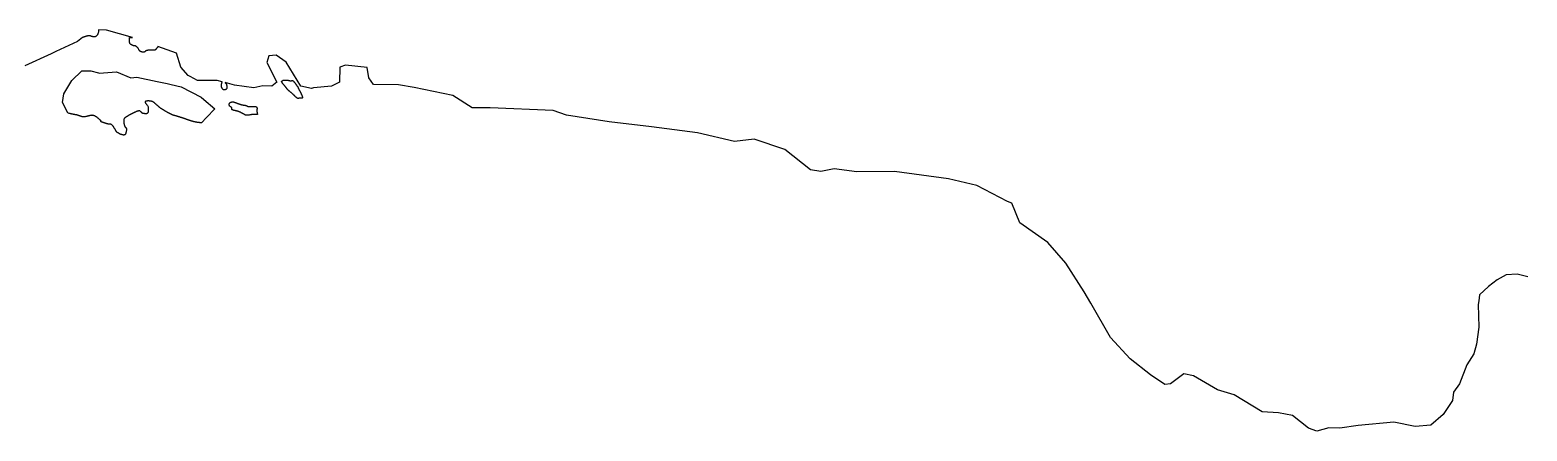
# Model space of a CAD drawing. Extents: x -312 to 667, y -1017 to 963.
# Drawn here: x -55.69 to -11.98, y -1016.95 to -1005.24 of the extents above; entities that cross this region are included whole.
import ezdxf

# ---------------------------------------------------------------- set-up
doc = ezdxf.new("R2010")
doc.units = 0
doc.header["$MEASUREMENT"] = 0
doc.layers.add('LINEAS_DE_MAPA', color=7, linetype='CONTINUOUS')

msp = doc.modelspace()

# ---------------------------------------------------------------- linework, layer by layer
at = {"layer": 'LINEAS_DE_MAPA', "color": 7}
for points in [[(-52.696, -1005.458), (-53.447, -1005.242), (-53.686, -1005.238), (-53.686, -1005.245), (-53.686, -1005.255), (-53.687, -1005.267), (-53.687, -1005.276), (-53.688, -1005.289), (-53.689, -1005.298), (-53.69, -1005.308), (-53.692, -1005.318), (-53.694, -1005.327), (-53.696, -1005.337), (-53.7, -1005.347), (-53.703, -1005.355), (-53.707, -1005.364), (-53.712, -1005.373), (-53.718, -1005.383), (-53.724, -1005.391), (-53.731, -1005.4), (-53.739, -1005.408), (-53.745, -1005.414), (-53.754, -1005.421), (-53.762, -1005.428), (-53.77, -1005.432), (-53.779, -1005.437), (-53.787, -1005.439), (-53.796, -1005.441), (-53.807, -1005.439), (-53.817, -1005.44), (-53.827, -1005.439), (-53.838, -1005.438), (-53.849, -1005.436), (-53.859, -1005.434), (-53.869, -1005.431), (-53.88, -1005.43), (-53.889, -1005.428), (-53.899, -1005.423), (-53.909, -1005.42), (-53.918, -1005.415), (-53.928, -1005.413), (-53.937, -1005.408), (-53.947, -1005.407), (-53.957, -1005.406), (-53.966, -1005.408), (-53.976, -1005.408), (-53.987, -1005.409), (-53.997, -1005.412), (-54.006, -1005.414), (-54.015, -1005.416), (-54.025, -1005.418), (-54.036, -1005.422), (-54.046, -1005.424), (-54.056, -1005.426), (-54.065, -1005.429), (-54.075, -1005.433), (-54.086, -1005.437), (-54.097, -1005.442), (-54.107, -1005.444), (-54.118, -1005.448), (-54.126, -1005.452), (-54.137, -1005.454), (-54.145, -1005.457), (-54.154, -1005.458), (-54.157, -1005.457), (-54.298, -1005.577), (-54.932, -1005.87), (-55.065, -1005.932), (-55.832, -1006.287)], [(-50.075, -1006.755), (-50.221, -1006.717), (-50.716, -1006.712), (-50.797, -1006.711), (-51.013, -1006.6), (-51.065, -1006.573), (-51.281, -1006.324), (-51.321, -1006.196), (-51.371, -1006.044), (-51.413, -1005.918), (-51.95, -1005.724), (-51.954, -1005.73), (-51.961, -1005.74), (-51.967, -1005.75), (-51.973, -1005.757), (-51.979, -1005.765), (-51.986, -1005.773), (-51.992, -1005.782), (-51.997, -1005.79), (-52.004, -1005.798), (-52.012, -1005.806), (-52.019, -1005.812), (-52.027, -1005.819), (-52.033, -1005.825), (-52.043, -1005.829), (-52.051, -1005.831), (-52.062, -1005.831), (-52.074, -1005.83), (-52.083, -1005.829), (-52.094, -1005.828), (-52.104, -1005.829), (-52.113, -1005.83), (-52.124, -1005.829), (-52.134, -1005.829), (-52.144, -1005.829), (-52.154, -1005.829), (-52.165, -1005.829), (-52.175, -1005.829), (-52.185, -1005.828), (-52.195, -1005.83), (-52.206, -1005.83), (-52.215, -1005.83), (-52.225, -1005.83), (-52.236, -1005.832), (-52.245, -1005.832), (-52.255, -1005.834), (-52.264, -1005.835), (-52.274, -1005.838), (-52.284, -1005.84), (-52.292, -1005.844), (-52.301, -1005.85), (-52.309, -1005.857), (-52.319, -1005.862), (-52.327, -1005.868), (-52.335, -1005.874), (-52.344, -1005.878), (-52.352, -1005.883), (-52.363, -1005.885), (-52.373, -1005.887), (-52.383, -1005.888), (-52.394, -1005.887), (-52.404, -1005.886), (-52.413, -1005.884), (-52.423, -1005.881), (-52.432, -1005.877), (-52.443, -1005.873), (-52.452, -1005.87), (-52.461, -1005.864), (-52.47, -1005.859), (-52.479, -1005.854), (-52.486, -1005.847), (-52.493, -1005.841), (-52.498, -1005.833), (-52.504, -1005.824), (-52.507, -1005.815), (-52.51, -1005.805), (-52.515, -1005.795), (-52.52, -1005.786), (-52.526, -1005.778), (-52.531, -1005.77), (-52.538, -1005.763), (-52.545, -1005.755), (-52.552, -1005.747), (-52.559, -1005.74), (-52.567, -1005.734), (-52.574, -1005.726), (-52.582, -1005.72), (-52.591, -1005.715), (-52.599, -1005.709), (-52.608, -1005.707), (-52.618, -1005.705), (-52.628, -1005.705), (-52.639, -1005.706), (-52.649, -1005.705), (-52.659, -1005.701), (-52.669, -1005.697), (-52.677, -1005.693), (-52.686, -1005.69), (-52.695, -1005.684), (-52.704, -1005.681), (-52.713, -1005.674), (-52.723, -1005.671), (-52.731, -1005.665), (-52.74, -1005.66), (-52.749, -1005.655), (-52.757, -1005.647), (-52.763, -1005.641), (-52.768, -1005.633), (-52.772, -1005.623), (-52.774, -1005.613), (-52.776, -1005.604), (-52.778, -1005.593), (-52.779, -1005.583), (-52.781, -1005.572), (-52.783, -1005.563), (-52.782, -1005.552), (-52.783, -1005.542), (-52.783, -1005.532), (-52.783, -1005.522), (-52.782, -1005.512), (-52.781, -1005.502), (-52.782, -1005.493), (-52.781, -1005.483), (-52.781, -1005.471), (-52.78, -1005.464), (-52.772, -1005.462), (-52.761, -1005.462), (-52.752, -1005.462), (-52.742, -1005.462), (-52.732, -1005.46), (-52.721, -1005.46), (-52.711, -1005.459), (-52.702, -1005.458), (-52.696, -1005.458), (-53.447, -1005.242), (-53.686, -1005.238), (-53.686, -1005.245), (-53.686, -1005.255), (-53.687, -1005.267), (-53.687, -1005.276), (-53.688, -1005.289), (-53.689, -1005.298), (-53.69, -1005.308), (-53.692, -1005.318), (-53.694, -1005.327), (-53.696, -1005.337), (-53.7, -1005.347), (-53.703, -1005.355), (-53.707, -1005.364), (-53.712, -1005.373), (-53.718, -1005.383), (-53.724, -1005.391), (-53.731, -1005.4), (-53.739, -1005.408), (-53.745, -1005.414), (-53.754, -1005.421), (-53.762, -1005.428), (-53.77, -1005.432), (-53.779, -1005.437), (-53.787, -1005.439), (-53.796, -1005.441), (-53.807, -1005.439), (-53.817, -1005.44), (-53.827, -1005.439), (-53.838, -1005.438), (-53.849, -1005.436), (-53.859, -1005.434), (-53.869, -1005.431), (-53.88, -1005.43), (-53.889, -1005.428), (-53.899, -1005.423), (-53.909, -1005.42), (-53.918, -1005.415), (-53.928, -1005.413), (-53.937, -1005.408), (-53.947, -1005.407), (-53.957, -1005.406), (-53.966, -1005.408), (-53.976, -1005.408), (-53.987, -1005.409), (-53.997, -1005.412), (-54.006, -1005.414), (-54.015, -1005.416), (-54.025, -1005.418), (-54.036, -1005.422), (-54.046, -1005.424), (-54.056, -1005.426), (-54.065, -1005.429), (-54.075, -1005.433), (-54.086, -1005.437), (-54.097, -1005.442), (-54.107, -1005.444), (-54.118, -1005.448), (-54.126, -1005.452), (-54.137, -1005.454), (-54.145, -1005.457), (-54.154, -1005.458), (-54.157, -1005.457), (-54.298, -1005.577), (-54.932, -1005.87), (-55.065, -1005.932), (-55.832, -1006.287)], [(-11.958, -1012.446), (-12.269, -1012.367), (-12.592, -1012.386), (-12.856, -1012.532), (-13.105, -1012.732), (-13.368, -1012.977), (-13.391, -1013.152), (-13.405, -1013.258), (-13.393, -1013.92), (-13.454, -1014.413), (-13.534, -1014.697), (-13.739, -1015.023), (-13.954, -1015.576), (-14.132, -1015.818), (-14.156, -1016.057), (-14.43, -1016.47), (-14.79, -1016.786), (-15.253, -1016.821), (-15.875, -1016.692), (-16.913, -1016.794), (-17.446, -1016.872), (-17.77, -1016.863), (-18.12, -1016.954), (-18.36, -1016.873), (-18.831, -1016.501), (-19.24, -1016.423), (-19.718, -1016.389), (-20.529, -1015.895), (-21.023, -1015.749), (-21.72, -1015.338), (-22.001, -1015.286), (-22.39, -1015.573), (-22.559, -1015.59), (-22.972, -1015.315), (-23.57, -1014.847), (-24.143, -1014.222), (-24.718, -1013.218), (-24.91, -1012.883), (-25.445, -1012.048), (-25.975, -1011.451), (-26.786, -1010.872), (-27.02, -1010.301), (-27.148, -1010.246), (-28.041, -1009.782), (-28.874, -1009.583), (-30.451, -1009.368), (-31.547, -1009.385), (-32.21, -1009.297), (-32.601, -1009.373), (-32.898, -1009.322), (-33.652, -1008.728), (-34.542, -1008.432), (-35.116, -1008.496), (-36.202, -1008.246), (-37.54, -1008.069), (-38.779, -1007.918), (-40.019, -1007.725), (-40.415, -1007.592), (-42.256, -1007.518), (-42.777, -1007.513), (-43.344, -1007.154), (-44.471, -1006.919), (-44.923, -1006.84), (-45.653, -1006.836), (-45.796, -1006.641), (-45.843, -1006.332), (-46.476, -1006.271), (-46.644, -1006.33), (-46.651, -1006.767), (-46.888, -1006.881), (-47.407, -1006.932), (-47.463, -1006.946), (-47.774, -1006.88), (-48.206, -1006.184), (-48.503, -1005.976), (-48.714, -1005.993), (-48.767, -1006.191), (-48.478, -1006.763), (-48.63, -1006.878), (-48.884, -1006.867), (-49.149, -1006.927), (-49.713, -1006.851), (-49.992, -1006.777), (-49.984, -1006.784), (-49.976, -1006.792), (-49.968, -1006.799), (-49.963, -1006.806), (-49.957, -1006.813), (-49.953, -1006.823), (-49.951, -1006.832), (-49.947, -1006.841), (-49.945, -1006.852), (-49.942, -1006.862), (-49.941, -1006.873), (-49.94, -1006.885), (-49.939, -1006.896), (-49.939, -1006.906), (-49.939, -1006.917), (-49.94, -1006.927), (-49.941, -1006.936), (-49.943, -1006.946), (-49.945, -1006.954), (-49.949, -1006.962), (-49.956, -1006.97), (-49.963, -1006.975), (-49.974, -1006.979), (-49.984, -1006.983), (-49.997, -1006.986), (-50.006, -1006.988), (-50.017, -1006.99), (-50.026, -1006.991), (-50.035, -1006.986), (-50.044, -1006.982), (-50.053, -1006.974), (-50.059, -1006.966), (-50.066, -1006.958), (-50.072, -1006.949), (-50.076, -1006.941), (-50.081, -1006.932), (-50.086, -1006.923), (-50.09, -1006.912), (-50.093, -1006.903), (-50.096, -1006.893), (-50.098, -1006.882), (-50.099, -1006.874), (-50.099, -1006.863), (-50.098, -1006.854), (-50.097, -1006.843), (-50.096, -1006.835), (-50.093, -1006.825), (-50.092, -1006.814), (-50.088, -1006.804), (-50.086, -1006.794), (-50.084, -1006.784), (-50.081, -1006.775), (-50.078, -1006.763), (-50.075, -1006.755), (-50.221, -1006.717), (-50.716, -1006.712), (-50.797, -1006.711), (-51.013, -1006.6), (-51.065, -1006.573), (-51.281, -1006.324), (-51.321, -1006.196), (-51.371, -1006.044), (-51.413, -1005.918), (-51.95, -1005.724), (-51.954, -1005.73), (-51.961, -1005.74), (-51.967, -1005.75), (-51.973, -1005.757), (-51.979, -1005.765), (-51.986, -1005.773), (-51.992, -1005.782), (-51.997, -1005.79), (-52.004, -1005.798), (-52.012, -1005.806), (-52.019, -1005.812), (-52.027, -1005.819), (-52.033, -1005.825), (-52.043, -1005.829), (-52.051, -1005.831), (-52.062, -1005.831), (-52.074, -1005.83), (-52.083, -1005.829), (-52.094, -1005.828), (-52.104, -1005.829), (-52.113, -1005.83), (-52.124, -1005.829), (-52.134, -1005.829), (-52.144, -1005.829), (-52.154, -1005.829), (-52.165, -1005.829), (-52.175, -1005.829), (-52.185, -1005.828), (-52.195, -1005.83), (-52.206, -1005.83), (-52.215, -1005.83), (-52.225, -1005.83), (-52.236, -1005.832), (-52.245, -1005.832), (-52.255, -1005.834), (-52.264, -1005.835), (-52.274, -1005.838), (-52.284, -1005.84), (-52.292, -1005.844), (-52.301, -1005.85), (-52.309, -1005.857), (-52.319, -1005.862), (-52.327, -1005.868), (-52.335, -1005.874), (-52.344, -1005.878), (-52.352, -1005.883), (-52.363, -1005.885), (-52.373, -1005.887), (-52.383, -1005.888), (-52.394, -1005.887), (-52.404, -1005.886), (-52.413, -1005.884), (-52.423, -1005.881), (-52.432, -1005.877), (-52.443, -1005.873), (-52.452, -1005.87), (-52.461, -1005.864), (-52.47, -1005.859), (-52.479, -1005.854), (-52.486, -1005.847), (-52.493, -1005.841), (-52.498, -1005.833), (-52.504, -1005.824), (-52.507, -1005.815), (-52.51, -1005.805), (-52.515, -1005.795), (-52.52, -1005.786), (-52.526, -1005.778), (-52.531, -1005.77), (-52.538, -1005.763), (-52.545, -1005.755), (-52.552, -1005.747), (-52.559, -1005.74), (-52.567, -1005.734), (-52.574, -1005.726), (-52.582, -1005.72), (-52.591, -1005.715), (-52.599, -1005.709), (-52.608, -1005.707), (-52.618, -1005.705), (-52.628, -1005.705), (-52.639, -1005.706), (-52.649, -1005.705), (-52.659, -1005.701), (-52.669, -1005.697), (-52.677, -1005.693), (-52.686, -1005.69), (-52.695, -1005.684), (-52.704, -1005.681), (-52.713, -1005.674), (-52.723, -1005.671), (-52.731, -1005.665), (-52.74, -1005.66), (-52.749, -1005.655), (-52.757, -1005.647), (-52.763, -1005.641), (-52.768, -1005.633), (-52.772, -1005.623), (-52.774, -1005.613), (-52.776, -1005.604), (-52.778, -1005.593), (-52.779, -1005.583), (-52.781, -1005.572), (-52.783, -1005.563), (-52.782, -1005.552), (-52.783, -1005.542), (-52.783, -1005.532), (-52.783, -1005.522), (-52.782, -1005.512), (-52.781, -1005.502), (-52.782, -1005.493), (-52.781, -1005.483), (-52.781, -1005.471), (-52.78, -1005.464), (-52.772, -1005.462), (-52.761, -1005.462), (-52.752, -1005.462), (-52.742, -1005.462), (-52.732, -1005.46), (-52.721, -1005.46), (-52.711, -1005.459), (-52.702, -1005.458), (-52.696, -1005.458)], [(-11.958, -1012.446), (-12.269, -1012.367), (-12.592, -1012.386), (-12.856, -1012.532), (-13.105, -1012.732), (-13.368, -1012.977), (-13.391, -1013.152), (-13.405, -1013.258), (-13.393, -1013.92), (-13.454, -1014.413), (-13.534, -1014.697), (-13.739, -1015.023), (-13.954, -1015.576), (-14.132, -1015.818), (-14.156, -1016.057), (-14.43, -1016.47), (-14.79, -1016.786), (-15.253, -1016.821), (-15.875, -1016.692), (-16.913, -1016.794), (-17.446, -1016.872), (-17.77, -1016.863), (-18.12, -1016.954), (-18.36, -1016.873), (-18.831, -1016.501), (-19.24, -1016.423), (-19.718, -1016.389), (-20.529, -1015.895), (-21.023, -1015.749), (-21.72, -1015.338), (-22.001, -1015.286), (-22.39, -1015.573), (-22.559, -1015.59), (-22.972, -1015.315), (-23.57, -1014.847), (-24.143, -1014.222), (-24.718, -1013.218), (-24.91, -1012.883), (-25.445, -1012.048), (-25.975, -1011.451), (-26.786, -1010.872), (-27.02, -1010.301), (-27.148, -1010.246), (-28.041, -1009.782), (-28.874, -1009.583), (-30.451, -1009.368), (-31.547, -1009.385), (-32.21, -1009.297), (-32.601, -1009.373), (-32.898, -1009.322), (-33.652, -1008.728), (-34.542, -1008.432), (-35.116, -1008.496), (-36.202, -1008.246), (-37.54, -1008.069), (-38.779, -1007.918), (-40.019, -1007.725), (-40.415, -1007.592), (-42.256, -1007.518), (-42.777, -1007.513), (-43.344, -1007.154), (-44.471, -1006.919), (-44.923, -1006.84), (-45.653, -1006.836), (-45.796, -1006.641), (-45.843, -1006.332), (-46.476, -1006.271), (-46.644, -1006.33), (-46.651, -1006.767), (-46.888, -1006.881), (-47.407, -1006.932), (-47.463, -1006.946), (-47.774, -1006.88), (-48.206, -1006.184), (-48.503, -1005.976), (-48.714, -1005.993), (-48.767, -1006.191), (-48.478, -1006.763), (-48.63, -1006.878), (-48.884, -1006.867), (-49.149, -1006.927), (-49.713, -1006.851), (-49.992, -1006.777), (-49.984, -1006.784), (-49.976, -1006.792), (-49.968, -1006.799), (-49.963, -1006.806), (-49.957, -1006.813), (-49.953, -1006.823), (-49.951, -1006.832), (-49.947, -1006.841), (-49.945, -1006.852), (-49.942, -1006.862), (-49.941, -1006.873), (-49.94, -1006.885), (-49.939, -1006.896), (-49.939, -1006.906), (-49.939, -1006.917), (-49.94, -1006.927), (-49.941, -1006.936), (-49.943, -1006.946), (-49.945, -1006.954), (-49.949, -1006.962), (-49.956, -1006.97), (-49.963, -1006.975), (-49.974, -1006.979), (-49.984, -1006.983), (-49.997, -1006.986), (-50.006, -1006.988), (-50.017, -1006.99), (-50.026, -1006.991), (-50.035, -1006.986), (-50.044, -1006.982), (-50.053, -1006.974), (-50.059, -1006.966), (-50.066, -1006.958), (-50.072, -1006.949), (-50.076, -1006.941), (-50.081, -1006.932), (-50.086, -1006.923), (-50.09, -1006.912), (-50.093, -1006.903), (-50.096, -1006.893), (-50.098, -1006.882), (-50.099, -1006.874), (-50.099, -1006.863), (-50.098, -1006.854), (-50.097, -1006.843), (-50.096, -1006.835), (-50.093, -1006.825), (-50.092, -1006.814), (-50.088, -1006.804), (-50.086, -1006.794), (-50.084, -1006.784), (-50.081, -1006.775), (-50.078, -1006.763), (-50.075, -1006.755)], [(-54.008, -1006.431), (-53.905, -1006.429), (-53.681, -1006.494), (-53.666, -1006.497), (-53.161, -1006.461), (-52.737, -1006.639), (-52.569, -1006.622), (-51.977, -1006.741), (-51.679, -1006.807), (-51.562, -1006.835), (-51.272, -1006.9), (-50.691, -1007.202), (-50.611, -1007.271), (-50.293, -1007.547), (-50.533, -1007.795), (-50.683, -1007.95), (-50.692, -1007.951), (-50.702, -1007.949), (-50.714, -1007.948), (-50.724, -1007.947), (-50.735, -1007.946), (-50.745, -1007.945), (-50.757, -1007.944), (-50.767, -1007.941), (-50.779, -1007.94), (-50.789, -1007.938), (-50.8, -1007.937), (-50.811, -1007.936), (-50.821, -1007.933), (-50.832, -1007.932), (-50.842, -1007.929), (-50.851, -1007.928), (-50.862, -1007.927), (-50.872, -1007.924), (-50.881, -1007.922), (-50.891, -1007.921), (-50.901, -1007.918), (-50.911, -1007.916), (-50.92, -1007.913), (-50.929, -1007.911), (-50.94, -1007.907), (-50.95, -1007.905), (-50.959, -1007.902), (-50.968, -1007.898), (-50.979, -1007.895), (-50.988, -1007.894), (-50.997, -1007.889), (-51.007, -1007.886), (-51.018, -1007.882), (-51.027, -1007.879), (-51.036, -1007.877), (-51.045, -1007.873), (-51.055, -1007.869), (-51.064, -1007.867), (-51.074, -1007.863), (-51.084, -1007.861), (-51.093, -1007.857), (-51.103, -1007.854), (-51.113, -1007.852), (-51.122, -1007.848), (-51.133, -1007.844), (-51.141, -1007.842), (-51.15, -1007.839), (-51.16, -1007.835), (-51.17, -1007.833), (-51.179, -1007.829), (-51.19, -1007.826), (-51.199, -1007.823), (-51.208, -1007.819), (-51.217, -1007.816), (-51.227, -1007.814), (-51.237, -1007.81), (-51.247, -1007.806), (-51.256, -1007.804), (-51.266, -1007.8), (-51.275, -1007.797), (-51.285, -1007.793), (-51.294, -1007.791), (-51.303, -1007.789), (-51.312, -1007.785), (-51.323, -1007.781), (-51.332, -1007.778), (-51.342, -1007.775), (-51.351, -1007.772), (-51.361, -1007.768), (-51.37, -1007.766), (-51.379, -1007.764), (-51.39, -1007.759), (-51.4, -1007.756), (-51.409, -1007.755), (-51.419, -1007.751), (-51.429, -1007.748), (-51.439, -1007.746), (-51.448, -1007.743), (-51.459, -1007.741), (-51.467, -1007.738), (-51.477, -1007.736), (-51.487, -1007.733), (-51.496, -1007.731), (-51.507, -1007.727), (-51.516, -1007.723), (-51.525, -1007.72), (-51.534, -1007.715), (-51.543, -1007.712), (-51.553, -1007.707), (-51.56, -1007.703), (-51.57, -1007.698), (-51.579, -1007.694), (-51.588, -1007.689), (-51.597, -1007.685), (-51.606, -1007.68), (-51.614, -1007.675), (-51.624, -1007.669), (-51.632, -1007.666), (-51.643, -1007.661), (-51.65, -1007.656), (-51.659, -1007.652), (-51.668, -1007.646), (-51.677, -1007.643), (-51.685, -1007.637), (-51.696, -1007.632), (-51.702, -1007.627), (-51.712, -1007.622), (-51.721, -1007.617), (-51.73, -1007.611), (-51.738, -1007.607), (-51.746, -1007.601), (-51.755, -1007.596), (-51.765, -1007.591), (-51.774, -1007.586), (-51.782, -1007.581), (-51.79, -1007.575), (-51.799, -1007.571), (-51.807, -1007.565), (-51.816, -1007.56), (-51.825, -1007.555), (-51.834, -1007.55), (-51.841, -1007.544), (-51.85, -1007.538), (-51.859, -1007.535), (-51.867, -1007.528), (-51.875, -1007.521), (-51.883, -1007.516), (-51.89, -1007.51), (-51.898, -1007.502), (-51.906, -1007.497), (-51.913, -1007.49), (-51.922, -1007.484), (-51.929, -1007.476), (-51.936, -1007.469), (-51.944, -1007.463), (-51.951, -1007.457), (-51.96, -1007.45), (-51.968, -1007.443), (-51.975, -1007.437), (-51.983, -1007.431), (-51.991, -1007.424), (-51.999, -1007.418), (-52.006, -1007.41), (-52.014, -1007.403), (-52.022, -1007.397), (-52.029, -1007.389), (-52.038, -1007.383), (-52.045, -1007.375), (-52.053, -1007.368), (-52.062, -1007.362), (-52.069, -1007.357), (-52.077, -1007.35), (-52.086, -1007.345), (-52.094, -1007.34), (-52.102, -1007.335), (-52.111, -1007.331), (-52.12, -1007.327), (-52.128, -1007.325), (-52.139, -1007.322), (-52.149, -1007.321), (-52.161, -1007.318), (-52.173, -1007.316), (-52.184, -1007.315), (-52.197, -1007.314), (-52.209, -1007.312), (-52.222, -1007.312), (-52.234, -1007.313), (-52.246, -1007.313), (-52.258, -1007.313), (-52.269, -1007.315), (-52.279, -1007.315), (-52.289, -1007.317), (-52.299, -1007.319), (-52.306, -1007.324), (-52.313, -1007.325), (-52.318, -1007.329), (-52.322, -1007.333), (-52.325, -1007.337), (-52.324, -1007.342), (-52.324, -1007.349), (-52.322, -1007.357), (-52.318, -1007.363), (-52.314, -1007.371), (-52.308, -1007.382), (-52.302, -1007.39), (-52.296, -1007.4), (-52.288, -1007.409), (-52.28, -1007.419), (-52.272, -1007.43), (-52.265, -1007.44), (-52.257, -1007.45), (-52.249, -1007.46), (-52.243, -1007.469), (-52.232, -1007.485), (-52.232, -1007.495), (-52.233, -1007.506), (-52.234, -1007.517), (-52.235, -1007.527), (-52.234, -1007.539), (-52.235, -1007.55), (-52.234, -1007.561), (-52.233, -1007.573), (-52.234, -1007.584), (-52.234, -1007.594), (-52.234, -1007.606), (-52.236, -1007.616), (-52.237, -1007.625), (-52.239, -1007.635), (-52.241, -1007.645), (-52.244, -1007.652), (-52.246, -1007.66), (-52.251, -1007.668), (-52.255, -1007.673), (-52.262, -1007.678), (-52.271, -1007.681), (-52.28, -1007.684), (-52.29, -1007.686), (-52.301, -1007.686), (-52.312, -1007.687), (-52.324, -1007.686), (-52.335, -1007.684), (-52.347, -1007.683), (-52.358, -1007.681), (-52.369, -1007.68), (-52.379, -1007.678), (-52.389, -1007.674), (-52.399, -1007.67), (-52.406, -1007.665), (-52.416, -1007.658), (-52.424, -1007.65), (-52.432, -1007.643), (-52.44, -1007.635), (-52.447, -1007.627), (-52.456, -1007.619), (-52.464, -1007.613), (-52.471, -1007.608), (-52.48, -1007.604), (-52.489, -1007.601), (-52.497, -1007.603), (-52.507, -1007.603), (-52.516, -1007.604), (-52.525, -1007.607), (-52.534, -1007.61), (-52.543, -1007.611), (-52.553, -1007.614), (-52.562, -1007.617), (-52.571, -1007.621), (-52.582, -1007.624), (-52.59, -1007.628), (-52.6, -1007.632), (-52.609, -1007.635), (-52.619, -1007.639), (-52.628, -1007.643), (-52.637, -1007.649), (-52.647, -1007.652), (-52.657, -1007.658), (-52.666, -1007.662), (-52.675, -1007.666), (-52.685, -1007.672), (-52.694, -1007.677), (-52.703, -1007.681), (-52.712, -1007.687), (-52.721, -1007.692), (-52.73, -1007.696), (-52.739, -1007.701), (-52.748, -1007.706), (-52.757, -1007.712), (-52.767, -1007.715), (-52.776, -1007.722), (-52.785, -1007.726), (-52.795, -1007.73), (-52.803, -1007.736), (-52.813, -1007.741), (-52.822, -1007.745), (-52.832, -1007.751), (-52.841, -1007.756), (-52.85, -1007.762), (-52.86, -1007.767), (-52.869, -1007.772), (-52.878, -1007.778), (-52.886, -1007.784), (-52.895, -1007.791), (-52.902, -1007.797), (-52.91, -1007.803), (-52.917, -1007.81), (-52.922, -1007.817), (-52.928, -1007.825), (-52.933, -1007.833), (-52.938, -1007.839), (-52.941, -1007.849), (-52.944, -1007.857), (-52.947, -1007.866), (-52.948, -1007.875), (-52.949, -1007.885), (-52.949, -1007.895), (-52.949, -1007.906), (-52.949, -1007.912), (-52.949, -1007.917), (-52.949, -1007.927), (-52.948, -1007.938), (-52.946, -1007.948), (-52.944, -1007.96), (-52.943, -1007.971), (-52.94, -1007.98), (-52.939, -1007.992), (-52.936, -1008.001), (-52.934, -1008.011), (-52.931, -1008.022), (-52.93, -1008.032), (-52.926, -1008.041), (-52.921, -1008.049), (-52.916, -1008.059), (-52.909, -1008.067), (-52.902, -1008.074), (-52.895, -1008.083), (-52.888, -1008.091), (-52.882, -1008.1), (-52.876, -1008.108), (-52.872, -1008.117), (-52.869, -1008.127), (-52.869, -1008.135), (-52.869, -1008.145), (-52.87, -1008.156), (-52.871, -1008.167), (-52.872, -1008.178), (-52.873, -1008.19), (-52.875, -1008.202), (-52.877, -1008.214), (-52.879, -1008.226), (-52.883, -1008.238), (-52.887, -1008.247), (-52.89, -1008.259), (-52.894, -1008.269), (-52.899, -1008.278), (-52.904, -1008.286), (-52.91, -1008.292), (-52.916, -1008.298), (-52.921, -1008.302), (-52.928, -1008.305), (-52.935, -1008.306), (-52.944, -1008.308), (-52.951, -1008.308), (-52.96, -1008.308), (-52.969, -1008.306), (-52.978, -1008.304), (-52.988, -1008.302), (-52.999, -1008.298), (-53.008, -1008.296), (-53.02, -1008.292), (-53.03, -1008.288), (-53.04, -1008.284), (-53.051, -1008.279), (-53.061, -1008.274), (-53.072, -1008.268), (-53.082, -1008.264), (-53.092, -1008.258), (-53.103, -1008.252), (-53.112, -1008.246), (-53.121, -1008.242), (-53.13, -1008.236), (-53.138, -1008.23), (-53.146, -1008.225), (-53.153, -1008.219), (-53.16, -1008.212), (-53.166, -1008.203), (-53.172, -1008.195), (-53.177, -1008.187), (-53.182, -1008.178), (-53.187, -1008.169), (-53.192, -1008.158), (-53.197, -1008.149), (-53.202, -1008.14), (-53.207, -1008.131), (-53.212, -1008.123), (-53.218, -1008.114), (-53.224, -1008.106), (-53.229, -1008.097), (-53.236, -1008.089), (-53.24, -1008.08), (-53.247, -1008.071), (-53.252, -1008.063), (-53.258, -1008.052), (-53.264, -1008.046), (-53.271, -1008.037), (-53.275, -1008.029), (-53.283, -1008.021), (-53.289, -1008.015), (-53.297, -1008.008), (-53.304, -1008.003), (-53.313, -1007.998), (-53.322, -1007.995), (-53.331, -1007.992), (-53.34, -1007.99), (-53.35, -1007.989), (-53.361, -1007.988), (-53.371, -1007.987), (-53.382, -1007.987), (-53.393, -1007.986), (-53.403, -1007.986), (-53.413, -1007.983), (-53.423, -1007.982), (-53.434, -1007.98), (-53.443, -1007.978), (-53.453, -1007.975), (-53.462, -1007.971), (-53.473, -1007.969), (-53.482, -1007.965), (-53.492, -1007.962), (-53.503, -1007.96), (-53.512, -1007.956), (-53.522, -1007.954), (-53.531, -1007.95), (-53.541, -1007.946), (-53.55, -1007.944), (-53.56, -1007.94), (-53.569, -1007.936), (-53.578, -1007.932), (-53.588, -1007.928), (-53.597, -1007.925), (-53.605, -1007.921), (-53.613, -1007.917), (-53.613, -1007.906), (-53.611, -1007.893), (-53.616, -1007.886), (-53.623, -1007.88), (-53.632, -1007.874), (-53.639, -1007.867), (-53.647, -1007.86), (-53.654, -1007.854), (-53.662, -1007.846), (-53.67, -1007.84), (-53.678, -1007.833), (-53.686, -1007.827), (-53.695, -1007.819), (-53.702, -1007.813), (-53.711, -1007.806), (-53.719, -1007.8), (-53.727, -1007.792), (-53.736, -1007.787), (-53.743, -1007.78), (-53.752, -1007.775), (-53.762, -1007.77), (-53.77, -1007.764), (-53.778, -1007.76), (-53.787, -1007.754), (-53.796, -1007.749), (-53.805, -1007.746), (-53.814, -1007.743), (-53.823, -1007.741), (-53.831, -1007.738), (-53.841, -1007.735), (-53.851, -1007.734), (-53.861, -1007.733), (-53.87, -1007.732), (-53.879, -1007.732), (-53.888, -1007.734), (-53.899, -1007.733), (-53.909, -1007.735), (-53.918, -1007.737), (-53.928, -1007.738), (-53.938, -1007.741), (-53.948, -1007.743), (-53.958, -1007.744), (-53.969, -1007.747), (-53.979, -1007.749), (-53.988, -1007.753), (-53.998, -1007.755), (-54.009, -1007.758), (-54.02, -1007.761), (-54.029, -1007.762), (-54.04, -1007.765), (-54.05, -1007.768), (-54.059, -1007.771), (-54.07, -1007.772), (-54.081, -1007.773), (-54.091, -1007.774), (-54.101, -1007.775), (-54.111, -1007.775), (-54.121, -1007.777), (-54.13, -1007.776), (-54.141, -1007.775), (-54.15, -1007.774), (-54.159, -1007.773), (-54.169, -1007.77), (-54.18, -1007.767), (-54.189, -1007.764), (-54.198, -1007.761), (-54.207, -1007.757), (-54.217, -1007.755), (-54.227, -1007.751), (-54.237, -1007.747), (-54.247, -1007.743), (-54.257, -1007.74), (-54.266, -1007.736), (-54.275, -1007.733), (-54.285, -1007.73), (-54.295, -1007.729), (-54.304, -1007.726), (-54.314, -1007.722), (-54.324, -1007.721), (-54.334, -1007.719), (-54.344, -1007.717), (-54.354, -1007.715), (-54.363, -1007.714), (-54.373, -1007.711), (-54.384, -1007.709), (-54.394, -1007.708), (-54.403, -1007.705), (-54.414, -1007.704), (-54.423, -1007.701), (-54.433, -1007.7), (-54.442, -1007.698), (-54.453, -1007.696), (-54.463, -1007.694), (-54.472, -1007.692), (-54.483, -1007.689), (-54.492, -1007.688), (-54.501, -1007.686), (-54.512, -1007.683), (-54.522, -1007.681), (-54.532, -1007.678), (-54.542, -1007.677), (-54.542, -1007.675), (-54.577, -1007.662), (-54.735, -1007.355), (-54.697, -1007.101), (-54.464, -1006.718), (-54.172, -1006.433), (-54.008, -1006.431)], [(-54.008, -1006.431), (-53.905, -1006.429), (-53.681, -1006.494), (-53.666, -1006.497), (-53.161, -1006.461), (-52.737, -1006.639), (-52.569, -1006.622), (-51.977, -1006.741), (-51.679, -1006.807), (-51.562, -1006.835), (-51.272, -1006.9), (-50.691, -1007.202), (-50.611, -1007.271), (-50.293, -1007.547), (-50.533, -1007.795), (-50.683, -1007.95), (-50.692, -1007.951), (-50.702, -1007.949), (-50.714, -1007.948), (-50.724, -1007.947), (-50.735, -1007.946), (-50.745, -1007.945), (-50.757, -1007.944), (-50.767, -1007.941), (-50.779, -1007.94), (-50.789, -1007.938), (-50.8, -1007.937), (-50.811, -1007.936), (-50.821, -1007.933), (-50.832, -1007.932), (-50.842, -1007.929), (-50.851, -1007.928), (-50.862, -1007.927), (-50.872, -1007.924), (-50.881, -1007.922), (-50.891, -1007.921), (-50.901, -1007.918), (-50.911, -1007.916), (-50.92, -1007.913), (-50.929, -1007.911), (-50.94, -1007.907), (-50.95, -1007.905), (-50.959, -1007.902), (-50.968, -1007.898), (-50.979, -1007.895), (-50.988, -1007.894), (-50.997, -1007.889), (-51.007, -1007.886), (-51.018, -1007.882), (-51.027, -1007.879), (-51.036, -1007.877), (-51.045, -1007.873), (-51.055, -1007.869), (-51.064, -1007.867), (-51.074, -1007.863), (-51.084, -1007.861), (-51.093, -1007.857), (-51.103, -1007.854), (-51.113, -1007.852), (-51.122, -1007.848), (-51.133, -1007.844), (-51.141, -1007.842), (-51.15, -1007.839), (-51.16, -1007.835), (-51.17, -1007.833), (-51.179, -1007.829), (-51.19, -1007.826), (-51.199, -1007.823), (-51.208, -1007.819), (-51.217, -1007.816), (-51.227, -1007.814), (-51.237, -1007.81), (-51.247, -1007.806), (-51.256, -1007.804), (-51.266, -1007.8), (-51.275, -1007.797), (-51.285, -1007.793), (-51.294, -1007.791), (-51.303, -1007.789), (-51.312, -1007.785), (-51.323, -1007.781), (-51.332, -1007.778), (-51.342, -1007.775), (-51.351, -1007.772), (-51.361, -1007.768), (-51.37, -1007.766), (-51.379, -1007.764), (-51.39, -1007.759), (-51.4, -1007.756), (-51.409, -1007.755), (-51.419, -1007.751), (-51.429, -1007.748), (-51.439, -1007.746), (-51.448, -1007.743), (-51.459, -1007.741), (-51.467, -1007.738), (-51.477, -1007.736), (-51.487, -1007.733), (-51.496, -1007.731), (-51.507, -1007.727), (-51.516, -1007.723), (-51.525, -1007.72), (-51.534, -1007.715), (-51.543, -1007.712), (-51.553, -1007.707), (-51.56, -1007.703), (-51.57, -1007.698), (-51.579, -1007.694), (-51.588, -1007.689), (-51.597, -1007.685), (-51.606, -1007.68), (-51.614, -1007.675), (-51.624, -1007.669), (-51.632, -1007.666), (-51.643, -1007.661), (-51.65, -1007.656), (-51.659, -1007.652), (-51.668, -1007.646), (-51.677, -1007.643), (-51.685, -1007.637), (-51.696, -1007.632), (-51.702, -1007.627), (-51.712, -1007.622), (-51.721, -1007.617), (-51.73, -1007.611), (-51.738, -1007.607), (-51.746, -1007.601), (-51.755, -1007.596), (-51.765, -1007.591), (-51.774, -1007.586), (-51.782, -1007.581), (-51.79, -1007.575), (-51.799, -1007.571), (-51.807, -1007.565), (-51.816, -1007.56), (-51.825, -1007.555), (-51.834, -1007.55), (-51.841, -1007.544), (-51.85, -1007.538), (-51.859, -1007.535), (-51.867, -1007.528), (-51.875, -1007.521), (-51.883, -1007.516), (-51.89, -1007.51), (-51.898, -1007.502), (-51.906, -1007.497), (-51.913, -1007.49), (-51.922, -1007.484), (-51.929, -1007.476), (-51.936, -1007.469), (-51.944, -1007.463), (-51.951, -1007.457), (-51.96, -1007.45), (-51.968, -1007.443), (-51.975, -1007.437), (-51.983, -1007.431), (-51.991, -1007.424), (-51.999, -1007.418), (-52.006, -1007.41), (-52.014, -1007.403), (-52.022, -1007.397), (-52.029, -1007.389), (-52.038, -1007.383), (-52.045, -1007.375), (-52.053, -1007.368), (-52.062, -1007.362), (-52.069, -1007.357), (-52.077, -1007.35), (-52.086, -1007.345), (-52.094, -1007.34), (-52.102, -1007.335), (-52.111, -1007.331), (-52.12, -1007.327), (-52.128, -1007.325), (-52.139, -1007.322), (-52.149, -1007.321), (-52.161, -1007.318), (-52.173, -1007.316), (-52.184, -1007.315), (-52.197, -1007.314), (-52.209, -1007.312), (-52.222, -1007.312), (-52.234, -1007.313), (-52.246, -1007.313), (-52.258, -1007.313), (-52.269, -1007.315), (-52.279, -1007.315), (-52.289, -1007.317), (-52.299, -1007.319), (-52.306, -1007.324), (-52.313, -1007.325), (-52.318, -1007.329), (-52.322, -1007.333), (-52.325, -1007.337), (-52.324, -1007.342), (-52.324, -1007.349), (-52.322, -1007.357), (-52.318, -1007.363), (-52.314, -1007.371), (-52.308, -1007.382), (-52.302, -1007.39), (-52.296, -1007.4), (-52.288, -1007.409), (-52.28, -1007.419), (-52.272, -1007.43), (-52.265, -1007.44), (-52.257, -1007.45), (-52.249, -1007.46), (-52.243, -1007.469), (-52.232, -1007.485), (-52.232, -1007.495), (-52.233, -1007.506), (-52.234, -1007.517), (-52.235, -1007.527), (-52.234, -1007.539), (-52.235, -1007.55), (-52.234, -1007.561), (-52.233, -1007.573), (-52.234, -1007.584), (-52.234, -1007.594), (-52.234, -1007.606), (-52.236, -1007.616), (-52.237, -1007.625), (-52.239, -1007.635), (-52.241, -1007.645), (-52.244, -1007.652), (-52.246, -1007.66), (-52.251, -1007.668), (-52.255, -1007.673), (-52.262, -1007.678), (-52.271, -1007.681), (-52.28, -1007.684), (-52.29, -1007.686), (-52.301, -1007.686), (-52.312, -1007.687), (-52.324, -1007.686), (-52.335, -1007.684), (-52.347, -1007.683), (-52.358, -1007.681), (-52.369, -1007.68), (-52.379, -1007.678), (-52.389, -1007.674), (-52.399, -1007.67), (-52.406, -1007.665), (-52.416, -1007.658), (-52.424, -1007.65), (-52.432, -1007.643), (-52.44, -1007.635), (-52.447, -1007.627), (-52.456, -1007.619), (-52.464, -1007.613), (-52.471, -1007.608), (-52.48, -1007.604), (-52.489, -1007.601), (-52.497, -1007.603), (-52.507, -1007.603), (-52.516, -1007.604), (-52.525, -1007.607), (-52.534, -1007.61), (-52.543, -1007.611), (-52.553, -1007.614), (-52.562, -1007.617), (-52.571, -1007.621), (-52.582, -1007.624), (-52.59, -1007.628), (-52.6, -1007.632), (-52.609, -1007.635), (-52.619, -1007.639), (-52.628, -1007.643), (-52.637, -1007.649), (-52.647, -1007.652), (-52.657, -1007.658), (-52.666, -1007.662), (-52.675, -1007.666), (-52.685, -1007.672), (-52.694, -1007.677), (-52.703, -1007.681), (-52.712, -1007.687), (-52.721, -1007.692), (-52.73, -1007.696), (-52.739, -1007.701), (-52.748, -1007.706), (-52.757, -1007.712), (-52.767, -1007.715), (-52.776, -1007.722), (-52.785, -1007.726), (-52.795, -1007.73), (-52.803, -1007.736), (-52.813, -1007.741), (-52.822, -1007.745), (-52.832, -1007.751), (-52.841, -1007.756), (-52.85, -1007.762), (-52.86, -1007.767), (-52.869, -1007.772), (-52.878, -1007.778), (-52.886, -1007.784), (-52.895, -1007.791), (-52.902, -1007.797), (-52.91, -1007.803), (-52.917, -1007.81), (-52.922, -1007.817), (-52.928, -1007.825), (-52.933, -1007.833), (-52.938, -1007.839), (-52.941, -1007.849), (-52.944, -1007.857), (-52.947, -1007.866), (-52.948, -1007.875), (-52.949, -1007.885), (-52.949, -1007.895), (-52.949, -1007.906), (-52.949, -1007.912), (-52.949, -1007.917), (-52.949, -1007.927), (-52.948, -1007.938), (-52.946, -1007.948), (-52.944, -1007.96), (-52.943, -1007.971), (-52.94, -1007.98), (-52.939, -1007.992), (-52.936, -1008.001), (-52.934, -1008.011), (-52.931, -1008.022), (-52.93, -1008.032), (-52.926, -1008.041), (-52.921, -1008.049), (-52.916, -1008.059), (-52.909, -1008.067), (-52.902, -1008.074), (-52.895, -1008.083), (-52.888, -1008.091), (-52.882, -1008.1), (-52.876, -1008.108), (-52.872, -1008.117), (-52.869, -1008.127), (-52.869, -1008.135), (-52.869, -1008.145), (-52.87, -1008.156), (-52.871, -1008.167), (-52.872, -1008.178), (-52.873, -1008.19), (-52.875, -1008.202), (-52.877, -1008.214), (-52.879, -1008.226), (-52.883, -1008.238), (-52.887, -1008.247), (-52.89, -1008.259), (-52.894, -1008.269), (-52.899, -1008.278), (-52.904, -1008.286), (-52.91, -1008.292), (-52.916, -1008.298), (-52.921, -1008.302), (-52.928, -1008.305), (-52.935, -1008.306), (-52.944, -1008.308), (-52.951, -1008.308), (-52.96, -1008.308), (-52.969, -1008.306), (-52.978, -1008.304), (-52.988, -1008.302), (-52.999, -1008.298), (-53.008, -1008.296), (-53.02, -1008.292), (-53.03, -1008.288), (-53.04, -1008.284), (-53.051, -1008.279), (-53.061, -1008.274), (-53.072, -1008.268), (-53.082, -1008.264), (-53.092, -1008.258), (-53.103, -1008.252), (-53.112, -1008.246), (-53.121, -1008.242), (-53.13, -1008.236), (-53.138, -1008.23), (-53.146, -1008.225), (-53.153, -1008.219), (-53.16, -1008.212), (-53.166, -1008.203), (-53.172, -1008.195), (-53.177, -1008.187), (-53.182, -1008.178), (-53.187, -1008.169), (-53.192, -1008.158), (-53.197, -1008.149), (-53.202, -1008.14), (-53.207, -1008.131), (-53.212, -1008.123), (-53.218, -1008.114), (-53.224, -1008.106), (-53.229, -1008.097), (-53.236, -1008.089), (-53.24, -1008.08), (-53.247, -1008.071), (-53.252, -1008.063), (-53.258, -1008.052), (-53.264, -1008.046), (-53.271, -1008.037), (-53.275, -1008.029), (-53.283, -1008.021), (-53.289, -1008.015), (-53.297, -1008.008), (-53.304, -1008.003), (-53.313, -1007.998), (-53.322, -1007.995), (-53.331, -1007.992), (-53.34, -1007.99), (-53.35, -1007.989), (-53.361, -1007.988), (-53.371, -1007.987), (-53.382, -1007.987), (-53.393, -1007.986), (-53.403, -1007.986), (-53.413, -1007.983), (-53.423, -1007.982), (-53.434, -1007.98), (-53.443, -1007.978), (-53.453, -1007.975), (-53.462, -1007.971), (-53.473, -1007.969), (-53.482, -1007.965), (-53.492, -1007.962), (-53.503, -1007.96), (-53.512, -1007.956), (-53.522, -1007.954), (-53.531, -1007.95), (-53.541, -1007.946), (-53.55, -1007.944), (-53.56, -1007.94), (-53.569, -1007.936), (-53.578, -1007.932), (-53.588, -1007.928), (-53.597, -1007.925), (-53.605, -1007.921), (-53.613, -1007.917), (-53.613, -1007.906), (-53.611, -1007.893), (-53.616, -1007.886), (-53.623, -1007.88), (-53.632, -1007.874), (-53.639, -1007.867), (-53.647, -1007.86), (-53.654, -1007.854), (-53.662, -1007.846), (-53.67, -1007.84), (-53.678, -1007.833), (-53.686, -1007.827), (-53.695, -1007.819), (-53.702, -1007.813), (-53.711, -1007.806), (-53.719, -1007.8), (-53.727, -1007.792), (-53.736, -1007.787), (-53.743, -1007.78), (-53.752, -1007.775), (-53.762, -1007.77), (-53.77, -1007.764), (-53.778, -1007.76), (-53.787, -1007.754), (-53.796, -1007.749), (-53.805, -1007.746), (-53.814, -1007.743), (-53.823, -1007.741), (-53.831, -1007.738), (-53.841, -1007.735), (-53.851, -1007.734), (-53.861, -1007.733), (-53.87, -1007.732), (-53.879, -1007.732), (-53.888, -1007.734), (-53.899, -1007.733), (-53.909, -1007.735), (-53.918, -1007.737), (-53.928, -1007.738), (-53.938, -1007.741), (-53.948, -1007.743), (-53.958, -1007.744), (-53.969, -1007.747), (-53.979, -1007.749), (-53.988, -1007.753), (-53.998, -1007.755), (-54.009, -1007.758), (-54.02, -1007.761), (-54.029, -1007.762), (-54.04, -1007.765), (-54.05, -1007.768), (-54.059, -1007.771), (-54.07, -1007.772), (-54.081, -1007.773), (-54.091, -1007.774), (-54.101, -1007.775), (-54.111, -1007.775), (-54.121, -1007.777), (-54.13, -1007.776), (-54.141, -1007.775), (-54.15, -1007.774), (-54.159, -1007.773), (-54.169, -1007.77), (-54.18, -1007.767), (-54.189, -1007.764), (-54.198, -1007.761), (-54.207, -1007.757), (-54.217, -1007.755), (-54.227, -1007.751), (-54.237, -1007.747), (-54.247, -1007.743), (-54.257, -1007.74), (-54.266, -1007.736), (-54.275, -1007.733), (-54.285, -1007.73), (-54.295, -1007.729), (-54.304, -1007.726), (-54.314, -1007.722), (-54.324, -1007.721), (-54.334, -1007.719), (-54.344, -1007.717), (-54.354, -1007.715), (-54.363, -1007.714), (-54.373, -1007.711), (-54.384, -1007.709), (-54.394, -1007.708), (-54.403, -1007.705), (-54.414, -1007.704), (-54.423, -1007.701), (-54.433, -1007.7), (-54.442, -1007.698), (-54.453, -1007.696), (-54.463, -1007.694), (-54.472, -1007.692), (-54.483, -1007.689), (-54.492, -1007.688), (-54.501, -1007.686), (-54.512, -1007.683), (-54.522, -1007.681), (-54.532, -1007.678), (-54.542, -1007.677), (-54.542, -1007.675), (-54.577, -1007.662), (-54.735, -1007.355), (-54.697, -1007.101), (-54.464, -1006.718), (-54.172, -1006.433), (-54.008, -1006.431)], [(-48.346, -1006.743), (-48.342, -1006.739), (-48.334, -1006.734), (-48.326, -1006.727), (-48.318, -1006.72), (-48.311, -1006.716), (-48.301, -1006.712), (-48.292, -1006.709), (-48.282, -1006.706), (-48.272, -1006.705), (-48.263, -1006.705), (-48.253, -1006.704), (-48.242, -1006.703), (-48.232, -1006.703), (-48.222, -1006.704), (-48.211, -1006.704), (-48.201, -1006.705), (-48.191, -1006.707), (-48.18, -1006.707), (-48.172, -1006.707), (-48.161, -1006.709), (-48.151, -1006.71), (-48.141, -1006.711), (-48.131, -1006.715), (-48.121, -1006.716), (-48.111, -1006.719), (-48.101, -1006.72), (-48.091, -1006.721), (-48.081, -1006.724), (-48.071, -1006.724), (-48.06, -1006.723), (-48.05, -1006.72), (-48.039, -1006.718), (-48.028, -1006.716), (-48.019, -1006.717), (-48.011, -1006.72), (-48.005, -1006.726), (-47.996, -1006.732), (-47.99, -1006.74), (-47.982, -1006.746), (-47.976, -1006.754), (-47.969, -1006.762), (-47.963, -1006.769), (-47.957, -1006.777), (-47.951, -1006.785), (-47.945, -1006.793), (-47.937, -1006.802), (-47.932, -1006.81), (-47.926, -1006.819), (-47.921, -1006.827), (-47.914, -1006.835), (-47.908, -1006.844), (-47.902, -1006.852), (-47.896, -1006.86), (-47.891, -1006.869), (-47.884, -1006.877), (-47.879, -1006.885), (-47.873, -1006.895), (-47.868, -1006.903), (-47.863, -1006.912), (-47.86, -1006.921), (-47.856, -1006.93), (-47.852, -1006.94), (-47.847, -1006.948), (-47.841, -1006.958), (-47.837, -1006.967), (-47.833, -1006.976), (-47.827, -1006.986), (-47.823, -1006.996), (-47.818, -1007.006), (-47.812, -1007.015), (-47.807, -1007.026), (-47.802, -1007.035), (-47.797, -1007.044), (-47.792, -1007.055), (-47.786, -1007.064), (-47.781, -1007.074), (-47.777, -1007.084), (-47.772, -1007.093), (-47.767, -1007.103), (-47.764, -1007.113), (-47.759, -1007.122), (-47.754, -1007.131), (-47.75, -1007.14), (-47.747, -1007.149), (-47.743, -1007.159), (-47.741, -1007.168), (-47.738, -1007.176), (-47.735, -1007.184), (-47.733, -1007.192), (-47.731, -1007.201), (-47.73, -1007.208), (-47.73, -1007.215), (-47.731, -1007.222), (-47.735, -1007.227), (-47.743, -1007.23), (-47.753, -1007.233), (-47.764, -1007.234), (-47.778, -1007.234), (-47.791, -1007.234), (-47.804, -1007.235), (-47.816, -1007.235), (-47.828, -1007.235), (-47.837, -1007.235), (-47.848, -1007.237), (-47.859, -1007.237), (-47.869, -1007.236), (-47.878, -1007.233), (-47.886, -1007.228), (-47.894, -1007.223), (-47.902, -1007.216), (-47.909, -1007.211), (-47.917, -1007.205), (-47.925, -1007.197), (-47.932, -1007.19), (-47.94, -1007.184), (-47.947, -1007.176), (-47.954, -1007.17), (-47.962, -1007.162), (-47.968, -1007.154), (-47.976, -1007.148), (-47.983, -1007.14), (-47.99, -1007.133), (-47.999, -1007.125), (-48.004, -1007.119), (-48.012, -1007.113), (-48.02, -1007.106), (-48.027, -1007.099), (-48.034, -1007.091), (-48.043, -1007.086), (-48.051, -1007.08), (-48.059, -1007.072), (-48.065, -1007.067), (-48.074, -1007.061), (-48.082, -1007.054), (-48.089, -1007.047), (-48.097, -1007.041), (-48.105, -1007.035), (-48.112, -1007.027), (-48.12, -1007.02), (-48.127, -1007.013), (-48.135, -1007.007), (-48.142, -1007.001), (-48.149, -1006.993), (-48.156, -1006.986), (-48.164, -1006.98), (-48.171, -1006.972), (-48.177, -1006.965), (-48.184, -1006.956), (-48.19, -1006.948), (-48.196, -1006.942), (-48.201, -1006.933), (-48.207, -1006.925), (-48.213, -1006.917), (-48.22, -1006.909), (-48.226, -1006.9), (-48.232, -1006.892), (-48.238, -1006.884), (-48.244, -1006.876), (-48.25, -1006.869), (-48.257, -1006.861), (-48.264, -1006.853), (-48.271, -1006.847), (-48.277, -1006.838), (-48.284, -1006.83), (-48.29, -1006.823), (-48.297, -1006.815), (-48.303, -1006.808), (-48.309, -1006.8), (-48.315, -1006.792), (-48.32, -1006.784), (-48.326, -1006.775), (-48.331, -1006.767), (-48.336, -1006.758), (-48.342, -1006.749), (-48.346, -1006.743)], [(-48.346, -1006.743), (-48.342, -1006.739), (-48.334, -1006.734), (-48.326, -1006.727), (-48.318, -1006.72), (-48.311, -1006.716), (-48.301, -1006.712), (-48.292, -1006.709), (-48.282, -1006.706), (-48.272, -1006.705), (-48.263, -1006.705), (-48.253, -1006.704), (-48.242, -1006.703), (-48.232, -1006.703), (-48.222, -1006.704), (-48.211, -1006.704), (-48.201, -1006.705), (-48.191, -1006.707), (-48.18, -1006.707), (-48.172, -1006.707), (-48.161, -1006.709), (-48.151, -1006.71), (-48.141, -1006.711), (-48.131, -1006.715), (-48.121, -1006.716), (-48.111, -1006.719), (-48.101, -1006.72), (-48.091, -1006.721), (-48.081, -1006.724), (-48.071, -1006.724), (-48.06, -1006.723), (-48.05, -1006.72), (-48.039, -1006.718), (-48.028, -1006.716), (-48.019, -1006.717), (-48.011, -1006.72), (-48.005, -1006.726), (-47.996, -1006.732), (-47.99, -1006.74), (-47.982, -1006.746), (-47.976, -1006.754), (-47.969, -1006.762), (-47.963, -1006.769), (-47.957, -1006.777), (-47.951, -1006.785), (-47.945, -1006.793), (-47.937, -1006.802), (-47.932, -1006.81), (-47.926, -1006.819), (-47.921, -1006.827), (-47.914, -1006.835), (-47.908, -1006.844), (-47.902, -1006.852), (-47.896, -1006.86), (-47.891, -1006.869), (-47.884, -1006.877), (-47.879, -1006.885), (-47.873, -1006.895), (-47.868, -1006.903), (-47.863, -1006.912), (-47.86, -1006.921), (-47.856, -1006.93), (-47.852, -1006.94), (-47.847, -1006.948), (-47.841, -1006.958), (-47.837, -1006.967), (-47.833, -1006.976), (-47.827, -1006.986), (-47.823, -1006.996), (-47.818, -1007.006), (-47.812, -1007.015), (-47.807, -1007.026), (-47.802, -1007.035), (-47.797, -1007.044), (-47.792, -1007.055), (-47.786, -1007.064), (-47.781, -1007.074), (-47.777, -1007.084), (-47.772, -1007.093), (-47.767, -1007.103), (-47.764, -1007.113), (-47.759, -1007.122), (-47.754, -1007.131), (-47.75, -1007.14), (-47.747, -1007.149), (-47.743, -1007.159), (-47.741, -1007.168), (-47.738, -1007.176), (-47.735, -1007.184), (-47.733, -1007.192), (-47.731, -1007.201), (-47.73, -1007.208), (-47.73, -1007.215), (-47.731, -1007.222), (-47.735, -1007.227), (-47.743, -1007.23), (-47.753, -1007.233), (-47.764, -1007.234), (-47.778, -1007.234), (-47.791, -1007.234), (-47.804, -1007.235), (-47.816, -1007.235), (-47.828, -1007.235), (-47.837, -1007.235), (-47.848, -1007.237), (-47.859, -1007.237), (-47.869, -1007.236), (-47.878, -1007.233), (-47.886, -1007.228), (-47.894, -1007.223), (-47.902, -1007.216), (-47.909, -1007.211), (-47.917, -1007.205), (-47.925, -1007.197), (-47.932, -1007.19), (-47.94, -1007.184), (-47.947, -1007.176), (-47.954, -1007.17), (-47.962, -1007.162), (-47.968, -1007.154), (-47.976, -1007.148), (-47.983, -1007.14), (-47.99, -1007.133), (-47.999, -1007.125), (-48.004, -1007.119), (-48.012, -1007.113), (-48.02, -1007.106), (-48.027, -1007.099), (-48.034, -1007.091), (-48.043, -1007.086), (-48.051, -1007.08), (-48.059, -1007.072), (-48.065, -1007.067), (-48.074, -1007.061), (-48.082, -1007.054), (-48.089, -1007.047), (-48.097, -1007.041), (-48.105, -1007.035), (-48.112, -1007.027), (-48.12, -1007.02), (-48.127, -1007.013), (-48.135, -1007.007), (-48.142, -1007.001), (-48.149, -1006.993), (-48.156, -1006.986), (-48.164, -1006.98), (-48.171, -1006.972), (-48.177, -1006.965), (-48.184, -1006.956), (-48.19, -1006.948), (-48.196, -1006.942), (-48.201, -1006.933), (-48.207, -1006.925), (-48.213, -1006.917), (-48.22, -1006.909), (-48.226, -1006.9), (-48.232, -1006.892), (-48.238, -1006.884), (-48.244, -1006.876), (-48.25, -1006.869), (-48.257, -1006.861), (-48.264, -1006.853), (-48.271, -1006.847), (-48.277, -1006.838), (-48.284, -1006.83), (-48.29, -1006.823), (-48.297, -1006.815), (-48.303, -1006.808), (-48.309, -1006.8), (-48.315, -1006.792), (-48.32, -1006.784), (-48.326, -1006.775), (-48.331, -1006.767), (-48.336, -1006.758), (-48.342, -1006.749), (-48.346, -1006.743)], [(-49.044, -1007.711), (-49.051, -1007.709), (-49.062, -1007.71), (-49.072, -1007.708), (-49.081, -1007.708), (-49.092, -1007.708), (-49.102, -1007.707), (-49.112, -1007.707), (-49.122, -1007.706), (-49.132, -1007.706), (-49.142, -1007.706), (-49.153, -1007.707), (-49.162, -1007.707), (-49.172, -1007.707), (-49.182, -1007.707), (-49.192, -1007.708), (-49.203, -1007.71), (-49.213, -1007.712), (-49.223, -1007.712), (-49.232, -1007.715), (-49.243, -1007.716), (-49.252, -1007.717), (-49.262, -1007.721), (-49.272, -1007.722), (-49.283, -1007.723), (-49.293, -1007.725), (-49.303, -1007.726), (-49.312, -1007.727), (-49.323, -1007.729), (-49.332, -1007.731), (-49.342, -1007.731), (-49.352, -1007.729), (-49.361, -1007.729), (-49.373, -1007.728), (-49.381, -1007.726), (-49.391, -1007.724), (-49.401, -1007.72), (-49.41, -1007.716), (-49.42, -1007.712), (-49.428, -1007.707), (-49.437, -1007.702), (-49.447, -1007.698), (-49.456, -1007.693), (-49.465, -1007.688), (-49.473, -1007.682), (-49.482, -1007.677), (-49.49, -1007.672), (-49.498, -1007.667), (-49.508, -1007.662), (-49.516, -1007.657), (-49.526, -1007.653), (-49.534, -1007.648), (-49.543, -1007.644), (-49.553, -1007.64), (-49.561, -1007.636), (-49.571, -1007.631), (-49.58, -1007.627), (-49.59, -1007.623), (-49.598, -1007.621), (-49.609, -1007.617), (-49.618, -1007.613), (-49.628, -1007.611), (-49.638, -1007.609), (-49.648, -1007.606), (-49.658, -1007.603), (-49.668, -1007.601), (-49.679, -1007.6), (-49.69, -1007.597), (-49.699, -1007.595), (-49.71, -1007.592), (-49.72, -1007.591), (-49.73, -1007.587), (-49.741, -1007.585), (-49.749, -1007.583), (-49.759, -1007.58), (-49.768, -1007.576), (-49.775, -1007.572), (-49.784, -1007.568), (-49.791, -1007.563), (-49.795, -1007.556), (-49.796, -1007.544), (-49.796, -1007.533), (-49.794, -1007.522), (-49.795, -1007.512), (-49.799, -1007.503), (-49.805, -1007.495), (-49.814, -1007.489), (-49.823, -1007.485), (-49.834, -1007.48), (-49.843, -1007.476), (-49.851, -1007.469), (-49.857, -1007.462), (-49.861, -1007.453), (-49.864, -1007.443), (-49.866, -1007.432), (-49.868, -1007.42), (-49.868, -1007.409), (-49.867, -1007.399), (-49.865, -1007.388), (-49.861, -1007.38), (-49.857, -1007.374), (-49.85, -1007.369), (-49.842, -1007.36), (-49.833, -1007.355), (-49.823, -1007.351), (-49.813, -1007.346), (-49.802, -1007.343), (-49.791, -1007.341), (-49.781, -1007.34), (-49.77, -1007.34), (-49.761, -1007.339), (-49.751, -1007.341), (-49.742, -1007.342), (-49.733, -1007.344), (-49.724, -1007.347), (-49.714, -1007.349), (-49.704, -1007.353), (-49.695, -1007.357), (-49.685, -1007.36), (-49.675, -1007.364), (-49.666, -1007.368), (-49.656, -1007.372), (-49.646, -1007.376), (-49.636, -1007.379), (-49.627, -1007.384), (-49.617, -1007.386), (-49.607, -1007.391), (-49.598, -1007.392), (-49.588, -1007.396), (-49.579, -1007.4), (-49.57, -1007.402), (-49.561, -1007.406), (-49.55, -1007.41), (-49.541, -1007.414), (-49.532, -1007.417), (-49.523, -1007.419), (-49.512, -1007.421), (-49.503, -1007.425), (-49.493, -1007.428), (-49.483, -1007.429), (-49.473, -1007.43), (-49.463, -1007.432), (-49.453, -1007.434), (-49.443, -1007.435), (-49.433, -1007.435), (-49.423, -1007.436), (-49.414, -1007.437), (-49.403, -1007.439), (-49.393, -1007.442), (-49.383, -1007.445), (-49.375, -1007.448), (-49.366, -1007.452), (-49.356, -1007.457), (-49.347, -1007.461), (-49.338, -1007.466), (-49.329, -1007.47), (-49.319, -1007.473), (-49.309, -1007.475), (-49.299, -1007.477), (-49.29, -1007.478), (-49.28, -1007.479), (-49.269, -1007.479), (-49.26, -1007.478), (-49.249, -1007.478), (-49.239, -1007.478), (-49.229, -1007.477), (-49.219, -1007.478), (-49.209, -1007.478), (-49.198, -1007.476), (-49.189, -1007.477), (-49.178, -1007.476), (-49.168, -1007.476), (-49.158, -1007.474), (-49.148, -1007.476), (-49.137, -1007.477), (-49.126, -1007.476), (-49.115, -1007.476), (-49.103, -1007.477), (-49.092, -1007.478), (-49.082, -1007.481), (-49.074, -1007.485), (-49.068, -1007.49), (-49.063, -1007.495), (-49.061, -1007.503), (-49.059, -1007.512), (-49.057, -1007.522), (-49.057, -1007.532), (-49.058, -1007.543), (-49.058, -1007.553), (-49.059, -1007.565), (-49.06, -1007.576), (-49.061, -1007.586), (-49.061, -1007.597), (-49.06, -1007.609), (-49.06, -1007.618), (-49.059, -1007.629), (-49.058, -1007.638), (-49.055, -1007.648), (-49.054, -1007.659), (-49.051, -1007.668), (-49.049, -1007.677), (-49.047, -1007.688), (-49.045, -1007.697), (-49.043, -1007.707), (-49.044, -1007.711)], [(-49.044, -1007.711), (-49.051, -1007.709), (-49.062, -1007.71), (-49.072, -1007.708), (-49.081, -1007.708), (-49.092, -1007.708), (-49.102, -1007.707), (-49.112, -1007.707), (-49.122, -1007.706), (-49.132, -1007.706), (-49.142, -1007.706), (-49.153, -1007.707), (-49.162, -1007.707), (-49.172, -1007.707), (-49.182, -1007.707), (-49.192, -1007.708), (-49.203, -1007.71), (-49.213, -1007.712), (-49.223, -1007.712), (-49.232, -1007.715), (-49.243, -1007.716), (-49.252, -1007.717), (-49.262, -1007.721), (-49.272, -1007.722), (-49.283, -1007.723), (-49.293, -1007.725), (-49.303, -1007.726), (-49.312, -1007.727), (-49.323, -1007.729), (-49.332, -1007.731), (-49.342, -1007.731), (-49.352, -1007.729), (-49.361, -1007.729), (-49.373, -1007.728), (-49.381, -1007.726), (-49.391, -1007.724), (-49.401, -1007.72), (-49.41, -1007.716), (-49.42, -1007.712), (-49.428, -1007.707), (-49.437, -1007.702), (-49.447, -1007.698), (-49.456, -1007.693), (-49.465, -1007.688), (-49.473, -1007.682), (-49.482, -1007.677), (-49.49, -1007.672), (-49.498, -1007.667), (-49.508, -1007.662), (-49.516, -1007.657), (-49.526, -1007.653), (-49.534, -1007.648), (-49.543, -1007.644), (-49.553, -1007.64), (-49.561, -1007.636), (-49.571, -1007.631), (-49.58, -1007.627), (-49.59, -1007.623), (-49.598, -1007.621), (-49.609, -1007.617), (-49.618, -1007.613), (-49.628, -1007.611), (-49.638, -1007.609), (-49.648, -1007.606), (-49.658, -1007.603), (-49.668, -1007.601), (-49.679, -1007.6), (-49.69, -1007.597), (-49.699, -1007.595), (-49.71, -1007.592), (-49.72, -1007.591), (-49.73, -1007.587), (-49.741, -1007.585), (-49.749, -1007.583), (-49.759, -1007.58), (-49.768, -1007.576), (-49.775, -1007.572), (-49.784, -1007.568), (-49.791, -1007.563), (-49.795, -1007.556), (-49.796, -1007.544), (-49.796, -1007.533), (-49.794, -1007.522), (-49.795, -1007.512), (-49.799, -1007.503), (-49.805, -1007.495), (-49.814, -1007.489), (-49.823, -1007.485), (-49.834, -1007.48), (-49.843, -1007.476), (-49.851, -1007.469), (-49.857, -1007.462), (-49.861, -1007.453), (-49.864, -1007.443), (-49.866, -1007.432), (-49.868, -1007.42), (-49.868, -1007.409), (-49.867, -1007.399), (-49.865, -1007.388), (-49.861, -1007.38), (-49.857, -1007.374), (-49.85, -1007.369), (-49.842, -1007.36), (-49.833, -1007.355), (-49.823, -1007.351), (-49.813, -1007.346), (-49.802, -1007.343), (-49.791, -1007.341), (-49.781, -1007.34), (-49.77, -1007.34), (-49.761, -1007.339), (-49.751, -1007.341), (-49.742, -1007.342), (-49.733, -1007.344), (-49.724, -1007.347), (-49.714, -1007.349), (-49.704, -1007.353), (-49.695, -1007.357), (-49.685, -1007.36), (-49.675, -1007.364), (-49.666, -1007.368), (-49.656, -1007.372), (-49.646, -1007.376), (-49.636, -1007.379), (-49.627, -1007.384), (-49.617, -1007.386), (-49.607, -1007.391), (-49.598, -1007.392), (-49.588, -1007.396), (-49.579, -1007.4), (-49.57, -1007.402), (-49.561, -1007.406), (-49.55, -1007.41), (-49.541, -1007.414), (-49.532, -1007.417), (-49.523, -1007.419), (-49.512, -1007.421), (-49.503, -1007.425), (-49.493, -1007.428), (-49.483, -1007.429), (-49.473, -1007.43), (-49.463, -1007.432), (-49.453, -1007.434), (-49.443, -1007.435), (-49.433, -1007.435), (-49.423, -1007.436), (-49.414, -1007.437), (-49.403, -1007.439), (-49.393, -1007.442), (-49.383, -1007.445), (-49.375, -1007.448), (-49.366, -1007.452), (-49.356, -1007.457), (-49.347, -1007.461), (-49.338, -1007.466), (-49.329, -1007.47), (-49.319, -1007.473), (-49.309, -1007.475), (-49.299, -1007.477), (-49.29, -1007.478), (-49.28, -1007.479), (-49.269, -1007.479), (-49.26, -1007.478), (-49.249, -1007.478), (-49.239, -1007.478), (-49.229, -1007.477), (-49.219, -1007.478), (-49.209, -1007.478), (-49.198, -1007.476), (-49.189, -1007.477), (-49.178, -1007.476), (-49.168, -1007.476), (-49.158, -1007.474), (-49.148, -1007.476), (-49.137, -1007.477), (-49.126, -1007.476), (-49.115, -1007.476), (-49.103, -1007.477), (-49.092, -1007.478), (-49.082, -1007.481), (-49.074, -1007.485), (-49.068, -1007.49), (-49.063, -1007.495), (-49.061, -1007.503), (-49.059, -1007.512), (-49.057, -1007.522), (-49.057, -1007.532), (-49.058, -1007.543), (-49.058, -1007.553), (-49.059, -1007.565), (-49.06, -1007.576), (-49.061, -1007.586), (-49.061, -1007.597), (-49.06, -1007.609), (-49.06, -1007.618), (-49.059, -1007.629), (-49.058, -1007.638), (-49.055, -1007.648), (-49.054, -1007.659), (-49.051, -1007.668), (-49.049, -1007.677), (-49.047, -1007.688), (-49.045, -1007.697), (-49.043, -1007.707), (-49.044, -1007.711)]]:
    msp.add_lwpolyline(points, dxfattribs=at)

doc.saveas('drawing.dxf')
